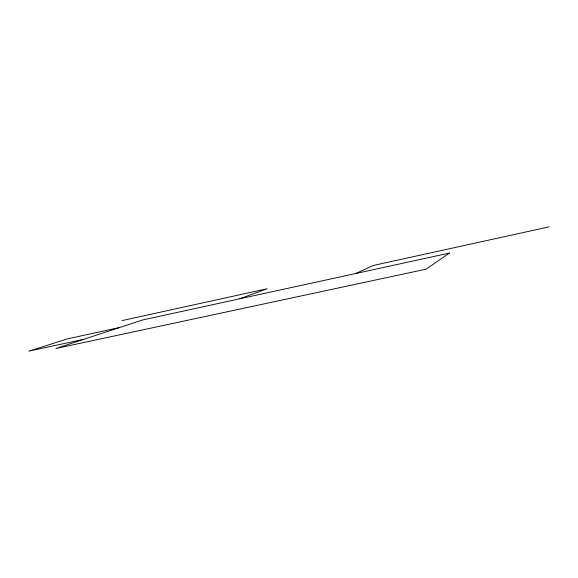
<?xml version="1.0" encoding="UTF-8"?>
<svg xmlns="http://www.w3.org/2000/svg" width="578" height="578" viewBox="0 0 578 578"><rect width="100%" height="100%" fill="white"/><g stroke="black" fill="none" stroke-linecap="round" stroke-linejoin="round"><path stroke-width="0.87" d="M355.86 273.43L373.511 265.41L549.1 226.872M239.841 298.725L267.303 288.718L121.994 320.609M119.559 327.538L68.067 338.715L28.9 351.128L83.868 339.286M449.453 253.077L426.08 269.175L55.943 348.476L142.491 319.995L449.453 253.077"/></g></svg>
